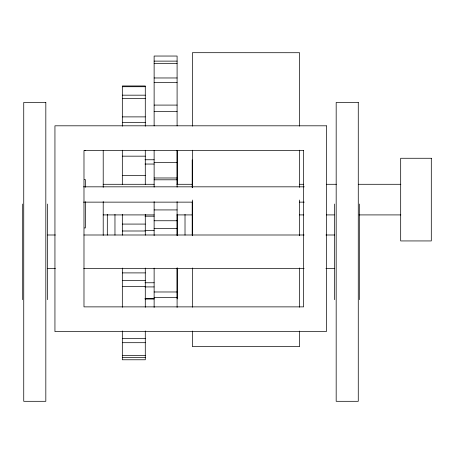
<?xml version="1.0" encoding="UTF-8"?>
<svg xmlns="http://www.w3.org/2000/svg" width="454" height="454" viewBox="0 0 454 454"><rect width="100%" height="100%" fill="white"/><g stroke="black" fill="none" stroke-linecap="round" stroke-linejoin="round"><path stroke-width="0.68" d="M154.127 61.12L177.094 61.12M154.127 63.509L177.094 63.509M154.127 77.969L177.094 77.969M154.127 82.509L177.094 82.509M122.325 86.72L145.286 86.72M122.325 95.175L145.286 95.175M122.325 98.473L145.286 98.473M154.127 105.09L177.094 105.09M154.127 111.372L177.094 111.372M122.325 116.888L145.286 116.888M122.325 122.404L145.286 122.404M84.433 150.637L85.369 150.637M122.325 156.165L145.286 156.165M145.025 159.757L154.11 159.757M154.127 162.35L177.094 162.35M145.025 164.047L154.11 164.047M122.325 175.465L145.286 175.465M154.127 177.979L177.094 177.979M84.433 179.602L85.369 179.602L85.369 187.241M154.127 179.801L177.094 179.801M103.149 184.29L154.184 184.29M176.861 184.29L192.456 184.29M299.487 184.29L303.743 184.29M326.42 184.29L336.346 184.29M358.32 184.29L400.848 184.29M83.485 186.827L304.282 186.827M83.485 202.138L192.468 202.138M299.328 202.138L304.282 202.138M154.127 209.924L177.094 209.924M103.149 214.912L154.184 214.912M176.861 214.912L192.456 214.912M299.487 214.912L303.743 214.912M326.42 214.912L334.218 214.912M359.029 214.912L400.848 214.912M145.025 216.195L154.11 216.195M154.127 220.752L177.094 220.752M122.325 224.077L145.286 224.077M84.433 227.942L85.369 227.942L85.369 201.684M154.127 228.555L177.094 228.555M145.025 230.564L154.11 230.564M122.325 230.995L145.286 230.995M47.636 234.996L55.422 234.996M83.877 234.996L304.123 234.996M325.921 234.996L334.575 234.996M47.636 268.462L55.422 268.462M83.746 268.462L304.123 268.462M325.921 268.462L334.575 268.462M122.325 272.899L145.286 272.899M122.325 280.606L145.286 280.606M145.025 282.763L154.11 282.763M122.325 286.61L145.286 286.61M145.025 286.922L154.11 286.922M154.127 291.979L177.094 291.979M154.127 297.404L177.094 297.404M145.025 298.811L154.11 298.811M145.025 298.891L154.11 298.891M122.325 338.4L145.286 338.4M122.325 342.696L145.286 342.696M122.325 355.584L145.286 355.584M122.325 357.446L145.286 357.446M359.307 204.05L359.307 299.691M334.343 204.05L334.343 299.691M299.578 126.138L299.578 52.721L192.405 52.692L192.405 126.138M299.578 150.217L299.578 187.451M299.578 200.021L299.578 235.717M299.578 267.956L299.578 307.216M299.578 331.045L299.578 346.652L192.405 346.652L192.405 331.045M192.405 150.217L192.405 187.451M192.405 200.021L192.405 235.717M192.405 267.956L192.405 307.216M192.19 159.893L192.19 187.513M192.19 202.087L192.19 235.064M185.016 214.35L185.016 235.144M177.173 150.319L177.173 184.477M177.173 214.799L177.173 235.427M177.173 267.758L177.173 298.891M177.094 125.9L177.094 56.041L154.127 56.041L154.127 125.9M177.094 150.359L177.094 187.122M177.094 201.593L177.094 235.603M177.094 268.144L177.094 307.466M154.127 150.359L154.127 187.122M154.127 201.593L154.127 235.603M154.127 268.144L154.127 307.466M145.286 126.195L145.286 85.965L122.325 85.965L122.325 126.195M145.286 150.246L145.286 184.659M145.286 214.322L145.286 235.166M145.286 268.064L145.286 307.29M145.286 330.955L145.286 359.772L122.325 359.772L122.325 330.955M122.325 150.246L122.325 184.659M122.325 214.322L122.325 235.166M122.325 268.064L122.325 307.29M114.964 214.35L114.964 235.144M107.309 214.35L107.309 235.144M103.211 150.393L103.211 187.383M103.211 201.497L103.211 235.405M47.664 204.05L47.664 299.691M22.7 204.05L22.7 299.691M45.826 102.434L23.739 102.451L23.739 401.308L45.826 401.308L45.826 102.434M358.268 102.434L336.176 102.451L336.176 401.308L358.268 401.308L358.268 102.434M326.358 125.809L54.94 125.809L54.94 331.607L326.358 331.607L326.358 125.809M303.624 150.541L83.984 150.541L83.984 306.876L303.624 306.876L303.624 150.541M431.3 158.264L400.678 158.264L400.678 240.938L431.3 240.938L431.3 158.264"/></g></svg>
